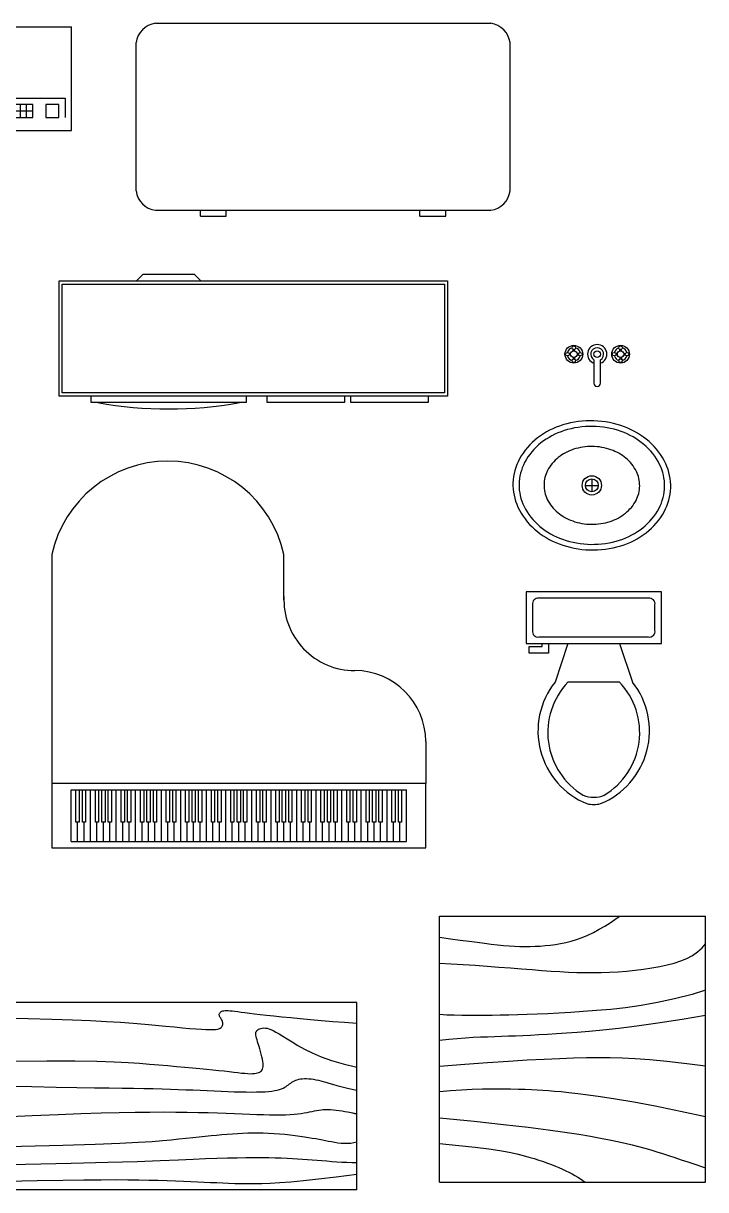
# Model space of a CAD drawing. Header units: millimetres. Extents: x -69 to 6419, y 0 to 4166.
# Drawn here: x 4048 to 6419, y 112 to 4166 of the extents above; entities that cross this region are included whole.
import ezdxf

# ---------------------------------------------------------------- set-up
doc = ezdxf.new("R2010")
doc.units = ezdxf.units.MM

# ---------------------------------------------------------------- blocks, each defined once
blk = doc.blocks.new('Piano - Baby Grand')
at = {"linetype": 'Continuous'}
for p, q in [((-683.2, 197.6), (-683.2, -597.6)), ((123.2, 40.8), (123.2, 197.6)), ((616, -452), (616, -597.6)), ((-683.2, -597.6), (-683.2, -821.6)), ((616, -597.6), (-683.2, -597.6)), ((616, -821.6), (616, -597.6)), ((-616, -799.2), (-616, -620)), ((-616, -620), (548.8, -620)), ((-599.2, -732), (-599.2, -620)), ((-588, -620), (-588, -732)), ((-576.8, -732), (-576.8, -620)), ((-565.6, -620), (-565.6, -732)), ((-548.8, -799.2), (-548.8, -620)), ((-532, -732), (-532, -620)), ((-520.8, -620), (-520.8, -732)), ((-509.6, -732), (-509.6, -620)), ((-498.4, -620), (-498.4, -732)), ((-487.2, -732), (-487.2, -620)), ((-476, -620), (-476, -732)), ((-459.2, -799.2), (-459.2, -620)), ((-442.4, -732), (-442.4, -620)), ((-431.2, -620), (-431.2, -732)), ((-420, -732), (-420, -620)), ((-408.8, -620), (-408.8, -732)), ((-392, -799.2), (-392, -620)), ((-375.2, -732), (-375.2, -620)), ((-364, -620), (-364, -732)), ((-352.8, -732), (-352.8, -620)), ((-341.6, -620), (-341.6, -732)), ((-330.4, -732), (-330.4, -620)), ((-319.2, -620), (-319.2, -732)), ((-302.4, -799.2), (-302.4, -620)), ((-285.6, -732), (-285.6, -620)), ((-274.4, -620), (-274.4, -732)), ((-263.2, -732), (-263.2, -620)), ((-252, -620), (-252, -732)), ((-235.2, -799.2), (-235.2, -620)), ((-218.4, -732), (-218.4, -620)), ((-207.2, -620), (-207.2, -732)), ((-196, -732), (-196, -620)), ((-184.8, -620), (-184.8, -732)), ((-173.6, -732), (-173.6, -620)), ((-162.4, -620), (-162.4, -732)), ((-145.6, -799.2), (-145.6, -620)), ((-128.8, -732), (-128.8, -620)), ((-117.6, -620), (-117.6, -732)), ((-106.4, -732), (-106.4, -620)), ((-95.2, -620), (-95.2, -732)), ((-78.4, -799.2), (-78.4, -620)), ((-61.6, -732), (-61.6, -620)), ((-50.4, -620), (-50.4, -732)), ((-39.2, -732), (-39.2, -620)), ((-28, -620), (-28, -732)), ((-16.8, -732), (-16.8, -620)), ((-5.6, -620), (-5.6, -732)), ((11.2, -799.2), (11.2, -620)), ((28, -732), (28, -620)), ((39.2, -620), (39.2, -732)), ((50.4, -732), (50.4, -620)), ((61.6, -620), (61.6, -732)), ((78.4, -799.2), (78.4, -620)), ((95.2, -732), (95.2, -620)), ((106.4, -620), (106.4, -732)), ((117.6, -732), (117.6, -620)), ((128.8, -620), (128.8, -732)), ((140, -732), (140, -620)), ((151.2, -620), (151.2, -732)), ((168, -799.2), (168, -620)), ((184.8, -732), (184.8, -620)), ((196, -620), (196, -732)), ((207.2, -732), (207.2, -620)), ((218.4, -620), (218.4, -732)), ((235.2, -799.2), (235.2, -620)), ((252, -732), (252, -620)), ((263.2, -620), (263.2, -732)), ((274.4, -732), (274.4, -620)), ((285.6, -620), (285.6, -732)), ((296.8, -732), (296.8, -620)), ((308, -620), (308, -732)), ((324.8, -799.2), (324.8, -620)), ((341.6, -732), (341.6, -620)), ((352.8, -620), (352.8, -732)), ((364, -732), (364, -620)), ((375.2, -620), (375.2, -732)), ((392, -799.2), (392, -620)), ((408.8, -732), (408.8, -620)), ((420, -620), (420, -732)), ((431.2, -732), (431.2, -620)), ((442.4, -620), (442.4, -732)), ((453.6, -732), (453.6, -620)), ((464.8, -620), (464.8, -732)), ((481.6, -799.2), (481.6, -620)), ((498.4, -732), (498.4, -620)), ((509.6, -620), (509.6, -732)), ((520.8, -732), (520.8, -620)), ((532, -620), (532, -732)), ((548.8, -799.2), (548.8, -620)), ((-593.6, -732), (-599.2, -732)), ((-588, -732), (-593.6, -732)), ((-593.6, -799.2), (-593.6, -732)), ((-571.2, -732), (-576.8, -732)), ((-565.6, -732), (-571.2, -732)), ((-571.2, -799.2), (-571.2, -732)), ((-526.4, -732), (-532, -732)), ((-520.8, -732), (-526.4, -732)), ((-526.4, -799.2), (-526.4, -732)), ((-504, -732), (-509.6, -732)), ((-498.4, -732), (-504, -732)), ((-504, -799.2), (-504, -732)), ((-481.6, -732), (-487.2, -732)), ((-476, -732), (-481.6, -732)), ((-481.6, -799.2), (-481.6, -732)), ((-436.8, -732), (-442.4, -732)), ((-431.2, -732), (-436.8, -732)), ((-436.8, -799.2), (-436.8, -732)), ((-414.4, -732), (-420, -732)), ((-408.8, -732), (-414.4, -732)), ((-414.4, -799.2), (-414.4, -732)), ((-369.6, -732), (-375.2, -732)), ((-364, -732), (-369.6, -732)), ((-369.6, -799.2), (-369.6, -732)), ((-347.2, -732), (-352.8, -732)), ((-341.6, -732), (-347.2, -732)), ((-347.2, -799.2), (-347.2, -732)), ((-324.8, -732), (-330.4, -732)), ((-319.2, -732), (-324.8, -732)), ((-324.8, -799.2), (-324.8, -732)), ((-280, -732), (-285.6, -732)), ((-274.4, -732), (-280, -732)), ((-280, -799.2), (-280, -732)), ((-257.6, -732), (-263.2, -732)), ((-252, -732), (-257.6, -732)), ((-257.6, -799.2), (-257.6, -732)), ((-212.8, -732), (-218.4, -732)), ((-207.2, -732), (-212.8, -732)), ((-212.8, -799.2), (-212.8, -732)), ((-190.4, -732), (-196, -732)), ((-184.8, -732), (-190.4, -732)), ((-190.4, -799.2), (-190.4, -732)), ((-168, -732), (-173.6, -732)), ((-162.4, -732), (-168, -732)), ((-168, -799.2), (-168, -732)), ((-123.2, -732), (-128.8, -732)), ((-117.6, -732), (-123.2, -732)), ((-123.2, -799.2), (-123.2, -732)), ((-100.8, -732), (-106.4, -732)), ((-95.2, -732), (-100.8, -732)), ((-100.8, -799.2), (-100.8, -732)), ((-56, -732), (-61.6, -732)), ((-50.4, -732), (-56, -732)), ((-56, -799.2), (-56, -732)), ((-33.6, -732), (-39.2, -732)), ((-28, -732), (-33.6, -732)), ((-33.6, -799.2), (-33.6, -732)), ((-11.2, -732), (-16.8, -732)), ((-5.6, -732), (-11.2, -732)), ((-11.2, -799.2), (-11.2, -732)), ((33.6, -732), (28, -732)), ((39.2, -732), (33.6, -732)), ((33.6, -799.2), (33.6, -732)), ((56, -732), (50.4, -732)), ((61.6, -732), (56, -732)), ((56, -799.2), (56, -732)), ((100.8, -732), (95.2, -732)), ((106.4, -732), (100.8, -732)), ((100.8, -799.2), (100.8, -732)), ((123.2, -732), (117.6, -732)), ((128.8, -732), (123.2, -732)), ((123.2, -799.2), (123.2, -732)), ((145.6, -732), (140, -732)), ((151.2, -732), (145.6, -732)), ((145.6, -799.2), (145.6, -732)), ((190.4, -732), (184.8, -732)), ((196, -732), (190.4, -732)), ((190.4, -799.2), (190.4, -732)), ((212.8, -732), (207.2, -732)), ((218.4, -732), (212.8, -732)), ((212.8, -799.2), (212.8, -732)), ((257.6, -732), (252, -732)), ((263.2, -732), (257.6, -732)), ((257.6, -799.2), (257.6, -732)), ((280, -732), (274.4, -732)), ((285.6, -732), (280, -732)), ((280, -799.2), (280, -732)), ((302.4, -732), (296.8, -732)), ((308, -732), (302.4, -732)), ((302.4, -799.2), (302.4, -732)), ((347.2, -732), (341.6, -732)), ((352.8, -732), (347.2, -732)), ((347.2, -799.2), (347.2, -732)), ((369.6, -732), (364, -732)), ((375.2, -732), (369.6, -732)), ((369.6, -799.2), (369.6, -732)), ((414.4, -732), (408.8, -732)), ((420, -732), (414.4, -732)), ((414.4, -799.2), (414.4, -732)), ((436.8, -732), (431.2, -732)), ((442.4, -732), (436.8, -732)), ((436.8, -799.2), (436.8, -732)), ((459.2, -732), (453.6, -732)), ((464.8, -732), (459.2, -732)), ((459.2, -799.2), (459.2, -732)), ((504, -732), (498.4, -732)), ((509.6, -732), (504, -732)), ((504, -799.2), (504, -732)), ((526.4, -732), (520.8, -732)), ((532, -732), (526.4, -732)), ((526.4, -799.2), (526.4, -732)), ((-616, -799.2), (-593.6, -799.2)), ((-593.6, -799.2), (-571.2, -799.2)), ((-571.2, -799.2), (-548.8, -799.2)), ((-548.8, -799.2), (-526.4, -799.2)), ((-526.4, -799.2), (-504, -799.2)), ((-504, -799.2), (-481.6, -799.2)), ((-481.6, -799.2), (-459.2, -799.2)), ((-459.2, -799.2), (-436.8, -799.2)), ((-436.8, -799.2), (-414.4, -799.2)), ((-414.4, -799.2), (-392, -799.2)), ((-392, -799.2), (-369.6, -799.2)), ((-369.6, -799.2), (-347.2, -799.2)), ((-347.2, -799.2), (-324.8, -799.2)), ((-324.8, -799.2), (-302.4, -799.2)), ((-302.4, -799.2), (-280, -799.2)), ((-280, -799.2), (-257.6, -799.2)), ((-257.6, -799.2), (-235.2, -799.2)), ((-235.2, -799.2), (-212.8, -799.2)), ((-212.8, -799.2), (-190.4, -799.2)), ((-190.4, -799.2), (-168, -799.2)), ((-168, -799.2), (-145.6, -799.2)), ((-145.6, -799.2), (-123.2, -799.2)), ((-123.2, -799.2), (-100.8, -799.2)), ((-100.8, -799.2), (-78.4, -799.2)), ((-78.4, -799.2), (-56, -799.2)), ((-56, -799.2), (-33.6, -799.2)), ((-33.6, -799.2), (-11.2, -799.2)), ((-11.2, -799.2), (11.2, -799.2)), ((11.2, -799.2), (33.6, -799.2)), ((33.6, -799.2), (56, -799.2)), ((56, -799.2), (78.4, -799.2)), ((78.4, -799.2), (100.8, -799.2)), ((100.8, -799.2), (123.2, -799.2)), ((123.2, -799.2), (145.6, -799.2)), ((145.6, -799.2), (168, -799.2)), ((168, -799.2), (190.4, -799.2)), ((190.4, -799.2), (212.8, -799.2)), ((212.8, -799.2), (235.2, -799.2)), ((235.2, -799.2), (257.6, -799.2)), ((257.6, -799.2), (280, -799.2)), ((280, -799.2), (302.4, -799.2)), ((302.4, -799.2), (324.8, -799.2)), ((324.8, -799.2), (347.2, -799.2)), ((347.2, -799.2), (369.6, -799.2)), ((369.6, -799.2), (392, -799.2)), ((392, -799.2), (414.4, -799.2)), ((414.4, -799.2), (436.8, -799.2)), ((436.8, -799.2), (459.2, -799.2)), ((459.2, -799.2), (481.6, -799.2)), ((481.6, -799.2), (504, -799.2)), ((504, -799.2), (526.4, -799.2)), ((526.4, -799.2), (548.8, -799.2)), ((-683.2, -821.6), (616, -821.6))]:
    blk.add_line(p, q, dxfattribs=at)
for centre, radius, start, end in [((-280, 109.7), 412.7, 12.2933, 167.7067), ((369.6, 40.8), 246.4, 177.3974, 270), ((369.6, -452), 246.4, 0, 90)]:
    blk.add_arc(centre, radius, start, end, dxfattribs=at)
blk = doc.blocks.new('Sink - Oval top')
for p, q in [((-22.4, 0), (22.4, 0)), ((0, 22.4), (0, -22.4))]:
    blk.add_line(p, q)
at = {"linetype": 'Continuous'}
for points in [[(-274, 8.8, 0.117634), (-256.8, -75.3, 0.104469), (-198.9, -152.4, 0.090016), (-113.9, -203.2, 0.08192), (-7.2, -224.4, 0.08192), (100.5, -210.1, 0.090016), (188.7, -164.9, 0.104469), (251.4, -91.7, 0.117634), (274, -8.8, 0.117634), (256.8, 75.3, 0.104469), (198.9, 152.4, 0.090016), (113.9, 203.2, 0.08192), (7.2, 224.4, 0.08192), (-100.5, 210.1, 0.090016), (-188.7, 164.9, 0.104469), (-251.4, 91.7, 0.117634)], [(-252.8, 3.6, 0.118622), (-235.6, -72.9, 0.104678), (-180.8, -142.4, 0.089562), (-101.6, -187.4, 0.081185), (-2.9, -205, 0.081185), (96.3, -190.2, 0.089562), (176.7, -147.5, 0.104678), (233.4, -79.5, 0.118622), (252.8, -3.6, 0.118622), (235.6, 72.9, 0.104678), (180.8, 142.4, 0.089562), (101.6, 187.4, 0.081185), (2.9, 205, 0.081185), (-96.3, 190.2, 0.089562), (-176.7, 147.5, 0.104678), (-233.4, 79.5, 0.118622)], [(-166.2, 1.9, 0.118283), (-154.7, -48.6, 0.104607), (-118.6, -94.3, 0.089718), (-66.5, -123.8, 0.081436), (-1.5, -135.2, 0.081436), (63.7, -125.3, 0.089718), (116.5, -96.9, 0.104607), (153.6, -52, 0.118283), (166.2, -1.9, 0.118283), (154.7, 48.6, 0.104607), (118.6, 94.3, 0.089718), (66.5, 123.8, 0.081436), (1.5, 135.2, 0.081436), (-63.7, 125.3, 0.089718), (-116.5, 96.9, 0.104607), (-153.6, 52, 0.118283)]]:
    blk.add_lwpolyline(points, format="xyb", close=True, dxfattribs=at)
for radius in [33.6, 22.4]:
    blk.add_circle((0, 0), radius)
blk = doc.blocks.new('Table - Rectangular 1300 x 650 mm')
at = {"linetype": 'Continuous'}
for p, q in [((1300, 0), (0, 0)), ((0, -650), (0, 0)), ((1300, -650), (1300, 0)), ((1300, -650), (0, -650))]:
    blk.add_line(p, q, dxfattribs=at)
for points in [[(0, -53.9), (63.9, -54.2), (158.3, -55.3), (240.7, -57.1), (312.5, -59.4), (375.3, -62.1), (430.4, -65.1), (479.3, -68.3), (523.5, -71.7), (564.1, -75), (601.5, -78.3), (635.7, -81.4), (666.7, -84.4), (694.7, -87), (719.5, -89.3), (741.3, -91.2), (760.2, -92.6), (776.1, -93.4), (789.4, -93.8), (800.3, -93.6), (809.1, -93), (816, -91.9), (821.5, -90.5), (825.7, -88.7), (828.9, -86.6), (831.3, -84.2), (833.1, -81.6), (834.3, -78.9), (835, -76), (835.2, -73), (834.9, -70), (834.3, -67.1), (833.3, -64.2), (832.1, -61.5), (830.6, -58.9), (829.1, -56.4), (827.5, -53.9), (826.1, -51.6), (824.7, -49.3), (823.6, -47), (822.9, -44.8), (822.5, -42.6), (822.6, -40.4), (823.1, -38.2), (824, -36.2), (825.3, -34.3), (827.1, -32.6), (829.3, -31.1), (831.8, -29.9), (834.9, -28.9), (838.4, -28.2), (842.6, -27.8), (847.5, -27.6), (853.3, -27.8), (860, -28.2), (867.7, -28.9), (876.6, -29.9), (886.8, -31.1), (898.5, -32.6), (911.9, -34.4), (927.1, -36.4), (944.5, -38.6), (964.3, -41), (986.7, -43.6), (1011.8, -46.3), (1039.9, -49.2), (1070.7, -52.1), (1104, -55.2), (1139.7, -58.4), (1177.3, -61.7), (1216.7, -65), (1257.7, -68.3), (1300, -71.7)], [(0, -205.3), (103.3, -203.5), (223.4, -202.4), (320.1, -202.5), (396.9, -203.7), (457.7, -205.5), (506, -208), (545.6, -210.7), (580.2, -213.5), (612.9, -216.3), (644.1, -218.9), (674, -221.4), (702.4, -223.8), (729.3, -226.2), (754.6, -228.5), (778.4, -230.7), (800.5, -233), (820.9, -235.2), (839.7, -237.4), (857, -239.4), (872.7, -241.4), (887, -243.1), (899.8, -244.5), (911.3, -245.6), (921.4, -246.4), (930.3, -246.8), (938.1, -246.7), (944.8, -246.3), (950.6, -245.5), (955.5, -244.3), (959.7, -242.8), (963.2, -241), (966.2, -238.9), (968.8, -236.5), (971, -233.8), (972.7, -230.6), (973.9, -226.8), (974.6, -222.4), (974.9, -217.3), (974.5, -211.4), (973.7, -204.6), (972.3, -196.9), (970.5, -188.4), (968.3, -179.4), (965.9, -170.2), (963.3, -161), (960.7, -152.1), (958.1, -143.6), (955.8, -135.9), (953.7, -129.1), (951.9, -123.2), (950.6, -118), (949.6, -113.5), (949.2, -109.6), (949.3, -106.1), (950, -102.9), (951.3, -100.1), (953.3, -97.3), (956, -94.8), (959.3, -92.6), (963.1, -90.7), (967.4, -89.3), (972.1, -88.3), (977.2, -87.9), (982.7, -88.1), (988.4, -89), (994.8, -90.8), (1001.9, -93.5), (1010, -97.3), (1019.5, -102.2), (1030.4, -108.5), (1043.2, -116.2), (1058.1, -125.4), (1075.3, -136.3), (1095.3, -148.4), (1118.5, -161.3), (1145.4, -174.7), (1176.6, -188.1), (1212.4, -201), (1253.4, -213.1), (1300, -224)], [(0, -287.8), (72.1, -289.7), (171.5, -291.9), (256.1, -293.6), (327.7, -294.7), (388.5, -295.6), (440.2, -296.2), (484.8, -296.7), (524.2, -297.2), (560.2, -297.8), (593.3, -298.5), (624.1, -299.4), (652.8, -300.3), (679.9, -301.4), (705.9, -302.4), (731, -303.5), (755.7, -304.6), (780.3, -305.8), (804.7, -306.8), (828.7, -307.8), (852, -308.7), (874.5, -309.5), (896, -310.1), (916.2, -310.5), (934.9, -310.6), (952, -310.5), (967.5, -310.1), (981.5, -309.4), (994.1, -308.4), (1005.3, -307.1), (1015.3, -305.6), (1024.2, -303.8), (1031.9, -301.7), (1038.8, -299.3), (1044.7, -296.7), (1050, -293.9), (1054.7, -291), (1059, -288), (1063, -285.1), (1066.9, -282.1), (1070.8, -279.3), (1074.8, -276.5), (1079, -274), (1083.4, -271.6), (1088.1, -269.5), (1093.2, -267.7), (1098.7, -266.2), (1104.6, -265.1), (1111.1, -264.3), (1118.1, -264), (1125.5, -264), (1133.4, -264.5), (1141.5, -265.3), (1149.9, -266.4), (1158.4, -267.9), (1167, -269.7), (1175.5, -271.8), (1184, -274.2), (1193.1, -276.9), (1203.6, -280.1), (1216, -283.7), (1231.1, -287.9), (1249.7, -292.8), (1272.4, -298.3), (1300, -304.6)], [(0, -400.9), (70.8, -397.1), (172.4, -392.1), (262.2, -388.2), (341.6, -385.2), (411.8, -383), (474.2, -381.5), (530.1, -380.5), (581, -380.1), (627.8, -379.9), (671.2, -380.1), (711.4, -380.6), (748.8, -381.3), (783.5, -382.1), (815.9, -383.1), (846.4, -384.2), (875.1, -385.3), (902.4, -386.4), (928.3, -387.5), (952.8, -388.4), (975.8, -389.2), (997.3, -389.8), (1017.3, -390.1), (1035.8, -390.1), (1052.9, -389.8), (1068.3, -389), (1082.4, -387.9), (1095.3, -386.5), (1106.9, -384.9), (1117.6, -383.2), (1127.5, -381.4), (1136.6, -379.6), (1145.1, -377.8), (1153.1, -376.2), (1160.9, -374.8), (1168.5, -373.6), (1176.1, -372.6), (1183.8, -371.9), (1191.8, -371.5), (1200.2, -371.5), (1209.3, -371.8), (1219, -372.6), (1229.1, -373.7), (1239.3, -375), (1249.4, -376.5), (1258.9, -378.1), (1267.6, -379.6), (1275.2, -381), (1281.3, -382.3), (1285.8, -383.3), (1289, -384), (1291.1, -384.6), (1292.6, -384.9), (1293.9, -385.1), (1295.3, -385.2), (1297.2, -385.3), (1300, -385.3)], [(0, -500.9), (135.4, -498.4), (278.8, -495.1), (390.9, -491.8), (476.8, -488.5), (541.2, -485.3), (589.1, -482.2), (625.4, -479.2), (654.9, -476.4), (681.7, -473.6), (706.8, -471.1), (730.4, -468.6), (752.6, -466.3), (773.7, -464.1), (793.8, -462.1), (813.1, -460.2), (831.8, -458.5), (850.1, -456.9), (868.1, -455.4), (885.9, -454.2), (903.5, -453.2), (921.2, -452.5), (938.9, -452.2), (956.9, -452.1), (975.2, -452.5), (993.9, -453.2), (1012.7, -454.4), (1031.6, -455.8), (1050.2, -457.5), (1068.4, -459.4), (1085.9, -461.5), (1102.6, -463.7), (1118.2, -465.9), (1132.6, -468.2), (1145.8, -470.4), (1158.2, -472.6), (1169.8, -474.8), (1180.9, -476.9), (1191.7, -479), (1202.3, -481.1), (1213, -483.1), (1223.9, -485), (1235, -486.7), (1246.1, -488), (1257.2, -488.8), (1268.2, -488.9), (1279.1, -488.2), (1289.7, -486.6), (1300, -483.8)], [(0, -563.7), (149.4, -561.1), (307.7, -557.8), (435.5, -554.6), (537.2, -551.6), (617.4, -548.8), (680.8, -546.2), (731.8, -544), (775.1, -542.1), (814.4, -540.6), (850.7, -539.5), (884.2, -538.8), (915.1, -538.3), (943.6, -538.2), (970, -538.3), (994.4, -538.6), (1017, -539.1), (1038.1, -539.7), (1057.9, -540.5), (1076.6, -541.4), (1094.5, -542.4), (1111.7, -543.5), (1128.6, -544.7), (1145.3, -545.9), (1162.1, -547.3), (1179.1, -548.7), (1196.3, -550.2), (1213.7, -551.5), (1231.1, -552.8), (1248.5, -553.9), (1265.9, -554.8), (1283.1, -555.3), (1300, -555.5)], [(0, -622.4), (83.4, -620.5), (190.1, -618.3), (278.7, -616.7), (351.9, -615.8), (412.3, -615.3), (462.5, -615.2), (505.2, -615.5), (542.9, -616), (577.9, -616.6), (610.7, -617.3), (641.5, -618.2), (670.5, -619.1), (697.7, -620.2), (723.4, -621.2), (747.6, -622.3), (770.6, -623.4), (792.5, -624.5), (813.7, -625.6), (834.4, -626.6), (855.1, -627.4), (876.1, -628.1), (897.8, -628.6), (920.5, -628.8), (944.6, -628.7), (970.6, -628.2), (999.5, -627.1), (1032.5, -625.3), (1070.8, -622.4), (1115.5, -618.3), (1167.8, -612.8), (1228.9, -605.6), (1300, -596.6)]]:
    blk.add_lwpolyline(points, dxfattribs=at)
blk = doc.blocks.new('Table - Square 925 x 925 mm')
at = {"linetype": 'Continuous'}
for p, q in [((0, -925), (0, 0)), ((0, 0), (925, 0)), ((925, -925), (925, 0)), ((0, -925), (925, -925))]:
    blk.add_line(p, q, dxfattribs=at)
for points in [[(0, -73.8), (38.1696, -78.66528), (72.48192, -83.18112), (103.376, -87.3296), (131.2976, -91.09504), (156.69024, -94.46176), (179.99968, -97.41184), (201.66944, -99.93408), (222.14304, -102.01056), (241.81024, -103.62784), (260.8368, -104.79264), (279.33248, -105.51168), (297.4048, -105.79392), (315.16352, -105.64608), (332.7184, -105.07936), (350.18144, -104.09824), (367.65792, -102.71392), (385.24864, -100.91072), (403.00512, -98.57888), (420.9632, -95.58848), (439.16544, -91.80512), (457.64768, -87.09888), (476.45024, -81.3376), (495.61344, -74.38688), (515.17536, -66.11904), (535.0912, -56.48928), (554.97344, -45.83584), (574.35392, -34.57984), (592.75776, -23.14688), (609.7168, -11.9648), (624.7584, -1.45472), (626.71441, 0)], [(0, -163.4), (40.77472, -165.64224), (82.29984, -168.21376), (124.12064, -171.03392), (165.78464, -174.01984), (206.83936, -177.09088), (246.83232, -180.16416), (285.31104, -183.15904), (321.82304, -185.99264), (356.05696, -188.59104), (388.27488, -190.90272), (418.87328, -192.87616), (448.25984, -194.4688), (476.83104, -195.63136), (504.99008, -196.31904), (533.13792, -196.4848), (561.67776, -196.0816), (590.89184, -195.06688), (620.58976, -193.42272), (650.45792, -191.13568), (680.1872, -188.19232), (709.47072, -184.5792), (737.99264, -180.2784), (765.44608, -175.28096), (791.52192, -169.57344), (815.96032, -163.09312), (838.7232, -155.60704), (859.82176, -146.83072), (879.2672, -136.48864), (897.0752, -124.29408), (913.2592, -109.96928), (925, -96.48135)], [(925, -257.82747), (877.59616, -272.31104), (816.52256, -288.06496), (757.67104, -300.69856), (701.12896, -310.63744), (646.98368, -318.32064), (595.3248, -324.176), (546.24192, -328.64032), (499.82464, -332.14368), (456.11328, -335.05568), (414.96896, -337.48832), (376.20128, -339.49088), (339.62432, -341.11712), (305.04992, -342.41184), (272.28992, -343.42656), (241.15616, -344.20832), (211.46272, -344.81088), (183.01472, -345.26784), (155.59264, -345.568), (128.97248, -345.68448), (102.928, -345.5904), (77.23296, -345.26112), (51.66336, -344.66976), (25.99296, -343.79168), (0, -342.6)], [(925, -345.27689), (843.42496, -359.0976), (758.91648, -372.3696), (685.84096, -382.83264), (622.7536, -390.89664), (568.21632, -396.976), (520.79328, -401.48512), (479.04416, -404.8384), (441.52864, -407.44576), (406.99232, -409.66336), (374.92, -411.5808), (344.9824, -413.23616), (316.84576, -414.6608), (290.17856, -415.88608), (264.65152, -416.94784), (239.93312, -417.87744), (215.69184, -418.70624), (191.59616, -419.48352), (167.328, -420.30336), (142.56032, -421.27328), (116.9728, -422.50528), (90.24512, -424.10464), (62.05472, -426.18112), (32.07904, -428.84224), (0, -432.2)], [(0, -521.8), (87.90432, -514.6432), (167.47584, -508.66912), (239.43584, -503.77696), (304.51232, -499.8592), (363.43328, -496.81728), (416.92, -494.54368), (465.70272, -492.93984), (510.50272, -491.89824), (552.30112, -491.3808), (593.07136, -491.57568), (635.04, -492.73376), (680.43584, -495.10816), (731.4832, -498.952), (790.40864, -504.51392), (859.43872, -512.0448), (925, -519.90558)], [(925, -697.62947), (837.5808, -678.9808), (749.4704, -661.19744), (674.89184, -647.12576), (612.26816, -636.2416), (560.02016, -628.0208), (516.57088, -621.94368), (480.34336, -617.48384), (449.76064, -614.1216), (423.35552, -611.40448), (400.08416, -609.19136), (379.02144, -607.41056), (359.23104, -605.99712), (339.78784, -604.8816), (319.75552, -603.99232), (298.20672, -603.26432), (274.2096, -602.62592), (247.0608, -602.04576), (216.98208, -601.64032), (184.4192, -601.56192), (149.82016, -601.96288), (113.63072, -602.99552), (76.29888, -604.80992), (38.27264, -607.56064), (0, -611.4)], [(0, -701), (121.01824, -713.00192), (222.86656, -723.8256), (307.82976, -733.59872), (378.18816, -742.4512), (436.22432, -750.51744), (484.22304, -757.92512), (524.46464, -764.80864), (559.23168, -771.29568), (590.49536, -777.50944), (618.98368, -783.52384), (645.1088, -789.40608), (669.28512, -795.22336), (691.92928, -801.04064), (713.45568, -806.92512), (734.27648, -812.93952), (754.80832, -819.15328), (775.432, -825.6224), (796.38944, -832.37824), (817.88672, -839.4432), (840.1344, -846.84192), (863.34304, -854.59232), (887.71648, -862.72128), (913.46528, -871.24896), (925, -875.02612)], [(0, -790.6), (67.41952, -796.99968), (123.99296, -803.24032), (171.06432, -809.32416), (209.9776, -815.26016), (242.0768, -821.05728), (268.70368, -826.72224), (291.20448, -832.26176), (310.92096, -837.6848), (328.99776, -843.00032), (345.7776, -848.23296), (361.39712, -853.41184), (376.00192, -858.56384), (389.73088, -863.7136), (402.72288, -868.89248), (415.12128, -874.12512), (427.0672, -879.44288), (438.66368, -884.86144), (449.88608, -890.37856), (460.67168, -895.98304), (470.95776, -901.66144), (480.6816, -907.40256), (489.78272, -913.19744), (498.19616, -919.0304), (505.86144, -924.89024)]]:
    blk.add_lwpolyline(points, dxfattribs=at)
blk = doc.blocks.new('Toilet - top')
for p, q in [((212.8, -134.4), (212.8, -44.8)), ((-224, -190.4), (-179.2, -190.4)), ((-224, -212.8), (-224, -190.4)), ((-179.2, -190.4), (-179.2, -179.2)), ((-156.8, -179.2), (-156.8, -212.8)), ((-89.6, -179.2), (-134.4, -313.6)), ((89.6, -179.2), (134.4, -313.6)), ((-156.8, -212.8), (-224, -212.8)), ((89.6, -313.6), (-89.6, -313.6))]:
    blk.add_line(p, q)
blk.add_lwpolyline([(235.2, -179.2), (235.2, 0), (-235.2, 0), (-235.2, -179.2)], close=True)
for points in [[(190.4, -22.4), (-190.4, -22.4)], [(-212.8, -44.8), (-212.8, -134.4)], [(-190.4, -156.8), (190.4, -156.8)]]:
    blk.add_lwpolyline(points)
for centre, radius, start, end in [((-193.2, -42), 19.8, 81.8699, 188.1301), ((193.2, -42), 19.8, 351.8699, 98.1301), ((-193.2, -137.2), 19.8, 171.8699, 278.1301), ((193.2, -137.2), 19.8, 261.8699, 8.1301), ((78.8, -483.4), 272.6, 141.4691, 247.9714), ((94.1, -488.7), 253.8, 136.3677, 238.9468), ((-78.8, -483.4), 272.6, 292.0284, 38.5307), ((-94.1, -488.7), 253.8, 301.053, 43.6321), ((0, -624.4), 89.6, 245.7318, 294.2682), ((0, -649.6), 89.6, 254.8605, 285.1395)]:
    blk.add_arc(centre, radius, start, end)
blk = doc.blocks.new('Copy Machine')
at = {"linetype": 'Continuous'}
for p, q in [((0, 0), (0, -360)), ((0, 0), (672, 0)), ((672, -360), (672, 0)), ((-67.2, -24), (-67.2, -113.6)), ((-44.8, -24), (-67.2, -24)), ((0, -68.8), (-44.8, -24)), ((112, -24), (112, -315.2)), ((380.8, -24), (112, -24)), ((380.8, -315.2), (380.8, -24)), ((403.2, -24), (403.2, -225.6)), ((470.4, -24), (403.2, -24)), ((470.4, -225.6), (470.4, -24)), ((-67.2, -113.6), (-44.8, -136)), ((-44.8, -225.6), (-44.8, -136)), ((-67.2, -248), (-44.8, -225.6)), ((403.2, -225.6), (470.4, -225.6)), ((-67.2, -337.6), (-67.2, -248)), ((403.2, -315.2), (403.2, -248)), ((403.2, -248), (649.6, -248)), ((537.6, -270.4), (425.6, -270.4)), ((425.6, -270.4), (425.6, -315.2)), ((448, -270.4), (448, -315.2)), ((470.4, -315.2), (470.4, -270.4)), ((492.8, -270.4), (492.8, -315.2)), ((515.2, -315.2), (515.2, -270.4)), ((537.6, -315.2), (537.6, -270.4)), ((627.2, -270.4), (582.4, -270.4)), ((582.4, -270.4), (582.4, -315.2)), ((627.2, -315.2), (627.2, -270.4)), ((649.6, -248), (649.6, -315.2)), ((0, -292.8), (-44.8, -337.6)), ((112, -315.2), (380.8, -315.2)), ((201.6, -315.2), (201.6, -337.6)), ((291.2, -337.6), (291.2, -315.2)), ((537.6, -292.8), (425.6, -292.8)), ((425.6, -315.2), (537.6, -315.2)), ((582.4, -315.2), (627.2, -315.2)), ((-44.8, -337.6), (-67.2, -337.6)), ((0, -360), (672, -360)), ((201.6, -337.6), (291.2, -337.6))]:
    blk.add_line(p, q, dxfattribs=at)
blk = doc.blocks.new('Desk - 650 x 1300 mm')
at = {"linetype": 'Continuous'}
for p, q in [((-582.8, 0), (582.8, 0)), ((-650, -582.8), (-650, -67.2)), ((650, -582.8), (650, -67.2)), ((-582.8, -650), (582.8, -650)), ((-426.4, -670), (-426.4, -650)), ((-426.4, -670), (-336.4, -670)), ((-336.4, -670), (-336.4, -650)), ((336.4, -670), (336.4, -650)), ((336.4, -670), (426.4, -670)), ((426.4, -670), (426.4, -650))]:
    blk.add_line(p, q, dxfattribs=at)
for centre, start, end in [((-571.6, -78.4), 98.1301, 171.8699), ((571.6, -78.4), 8.1301, 81.8699), ((-571.6, -571.6), 188.1301, 261.8699), ((571.6, -571.6), 278.1301, 351.8699)]:
    blk.add_arc(centre, 79.2, start, end, dxfattribs=at)
blk = doc.blocks.new('Entertainment Center')
at = {"linetype": 'Continuous'}
for p, q in [((-89.6, 0), (-112, -22.4)), ((89.6, 0), (-89.6, 0)), ((112, -22.4), (89.6, 0)), ((-380.8, -422.4), (-380.8, -22.4)), ((-380.8, -22.4), (969.2, -22.4)), ((-369.6, -411.2), (-369.6, -33.6)), ((-369.6, -33.6), (958, -33.6)), ((958, -33.6), (958, -411.2)), ((969.2, -22.4), (969.2, -422.4)), ((969.2, -422.4), (-380.8, -422.4)), ((958, -411.2), (-369.6, -411.2)), ((-268.8, -444.8), (-268.8, -422.4)), ((268.8, -444.8), (-268.8, -444.8)), ((268.8, -422.4), (268.8, -444.8)), ((342, -444.8), (342, -422.4)), ((610.8, -444.8), (342, -444.8)), ((610.8, -422.4), (610.8, -444.8)), ((633.2, -444.8), (633.2, -422.4)), ((902, -444.8), (633.2, -444.8)), ((902, -422.4), (902, -444.8))]:
    blk.add_line(p, q, dxfattribs=at)
blk.add_arc((0, 899.2), 1366.4, 259.6111, 280.3889, dxfattribs=at)
blk = doc.blocks.new('Faucet - Bathroom top')
for p, q in [((-91.9968, 2.8), (-98, 2.8)), ((-84, 10.72512), (-84, 16.8)), ((-78.4, 10.7968), (-78.4, 16.8)), ((-70.47264, 2.8), (-64.4, 2.8)), ((70.4032, 2.8), (64.4, 2.8)), ((78.4, 10.72512), (78.4, 16.8)), ((84, 10.7968), (84, 16.8)), ((91.92736, 2.8), (98, 2.8)), ((-91.92736, -2.8), (-98, -2.8)), ((-84, -10.79904), (-84, -16.8)), ((-78.4, -10.72736), (-78.4, -16.8)), ((-70.4032, -2.8), (-64.4, -2.8)), ((-11.2, -19.35136), (-11.2, -100.8)), ((11.2, -100.8), (11.2, -19.33344)), ((70.47264, -2.8), (64.4, -2.8)), ((78.4, -10.79904), (78.4, -16.8)), ((84, -10.72736), (84, -16.8)), ((91.9968, -2.8), (98, -2.8))]:
    blk.add_line(p, q)
for centre, radius in [((-81.2, 0), 30.8), ((-103.6, 0), 6.26099), ((-81.2, 0), 11.2), ((-81.2, 22.4), 6.26099), ((-58.8, 0), 6.26099), ((0, 0), 11.2), ((81.2, 0), 30.8), ((58.8, 0), 6.26099), ((81.2, 0), 11.2), ((81.2, 22.4), 6.26099), ((103.6, 0), 6.26099), ((-81.2, -22.4), 6.26099), ((81.2, -22.4), 6.26099)]:
    blk.add_circle(centre, radius)
for centre, radius, start, end in [((-81.2, 0), 22.4, 105.2407, 164.2093), ((-81.2, 0), 22.4, 16.44125, 74.07887), ((0, 0), 33.6, 289.6514, 250.3603), ((0, 0), 22.4, 300.3431, 239.7554), ((81.2, 0), 22.4, 106.12, 164.0884), ((81.2, 0), 22.4, 16.23422, 73.90469), ((-81.2, 0), 22.4, 196.2342, 253.9047), ((-81.2, 0), 22.4, 286.12, 344.0884), ((81.2, 0), 22.4, 196.4413, 254.0789), ((81.2, 0), 22.4, 285.2407, 344.2093), ((0, -100.8), 11.2, 180, 0)]:
    blk.add_arc(centre, radius, start, end)

msp = doc.modelspace()

# ---------------------------------------------------------------- block references
for name, p in [('Copy Machine', (3543.8, 4153.4)), ('Desk - 650 x 1300 mm', (5089.4, 4165.6)), ('Entertainment Center', (4552.8, 3292.4)), ('Faucet - Bathroom top', (6041.9, 3015.6)), ('Sink - Oval top', (6023.2, 2559.6)), ('Piano - Baby Grand', (4830.1, 2121.4)), ('Toilet - top', (6029.8, 2189.4)), ('Table - Square 925 x 925 mm', (5493.7, 1062.5)), ('Table - Rectangular 1300 x 650 mm', (3906.2, 761.6))]:
    msp.add_blockref(name, p)

doc.saveas('drawing.dxf')
